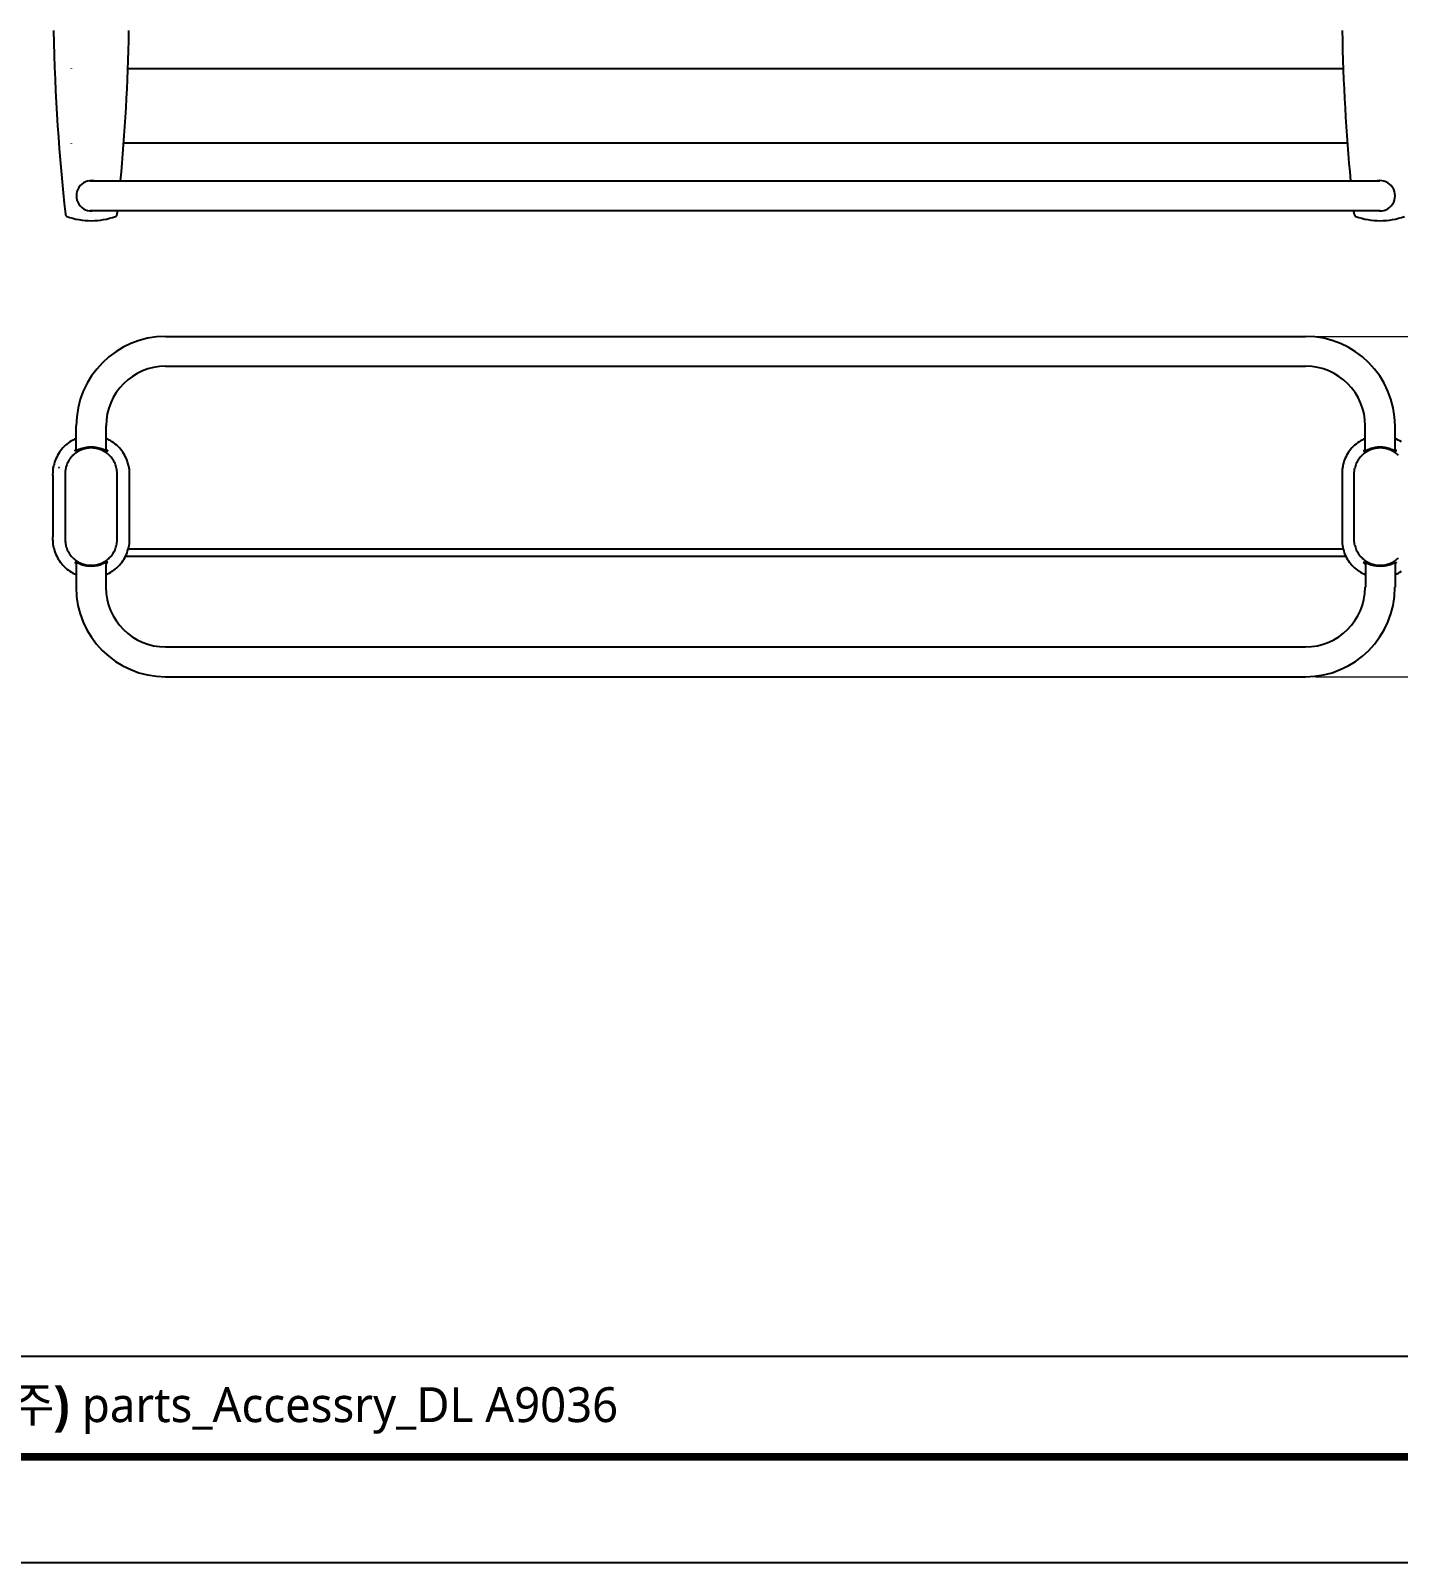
# Model space of a CAD drawing. Extents: x 0 to 1354, y 0 to 992.
# Drawn here: x 350 to 901, y 0 to 617 of the extents above; entities that cross this region are included whole.
import ezdxf

# ---------------------------------------------------------------- set-up
doc = ezdxf.new("R2010")
doc.units = 0
doc.header["$LTSCALE"] = 10
doc.header["$MEASUREMENT"] = 0
doc.header["$PDMODE"] = 3
doc.header["$PDSIZE"] = -10
doc.linetypes.add('HIDDEN', pattern=[0.375, 0.25, -0.125])
doc.layers.get('0').update_dxf_attribs({"linetype": 'CONTINUOUS'})
doc.layers.get('DEFPOINTS').update_dxf_attribs({"linetype": 'CONTINUOUS'})
doc.layers.add('BODY', color=7, linetype='CONTINUOUS')
for name, color, linetype, true_color in [('Make2D$보임$선', 7, 'CONTINUOUS', 0x000000), ('Make2D$보임$접선', 7, 'CONTINUOUS', 0x000000), ('Make2D$숨김$선', 254, 'CONTINUOUS', 0xbebebe)]:
    doc.layers.add(name, color=color, linetype=linetype, true_color=true_color)
doc.layers.add('치수', color=7, linetype='CONTINUOUS', lineweight=25)
doc.styles.add('Daelim Dimension', font='')
doc.styles.get('Daelim Dimension').set_extended_font_data('NanumGothic')
doc.dimstyles.new('DEFAULT', dxfattribs={"dimscale": 2, "dimtxt": 2, "dimasz": 2, "dimexe": 0, "dimexo": 2, "dimgap": 1, "dimtad": 1, "dimdec": 1, "dimzin": 9, "dimdsep": 46, "dimtxsty": 'Daelim Dimension', "dimcen": 0.5, "dimclrd": 252, "dimclre": 252, "dimclrt": 3, "dimadec": 1, "dimazin": 0, "dimtfac": 1, "dimtdec": 1, "dimtix": 1, "dimtmove": 0, "dimatfit": 3, "dimfxl": 1, "dimtolj": 1, "dimtzin": 1, "dimlwd": 9, "dimlwe": 9, "dimarcsym": 0})

# ---------------------------------------------------------------- blocks, each defined once
blk = doc.blocks.new('*D4')
at = {"layer": 'DEFPOINTS', "color": 0, "transparency": 16777216}
for p in [(863.36, 493.87), (863.3, 356.82), (964.55, 356.82)]:
    blk.add_point(p, dxfattribs=at)
at = {"layer": '치수', "color": 5, "lineweight": 9, "transparency": 16777216}
for p, q in [((867.36, 493.87), (964.55, 493.87)), ((964.55, 489.87), (964.55, 360.82)), ((867.3, 356.82), (964.55, 356.82))]:
    blk.add_line(p, q, dxfattribs=at)
at = {"layer": '치수', "color": 5, "transparency": 16777216}
for points in [[(963.88, 489.87), (965.22, 489.87), (964.55, 493.87)], [(963.88, 360.82), (965.22, 360.82), (964.55, 356.82)]]:
    blk.add_solid(points, dxfattribs=at)
at = {"layer": '치수', "color": 7, "transparency": 16777216, "insert": (951.65, 425.34), "char_height": 20, "attachment_point": 5, "rotation": 90, "style": 'Daelim Dimension'}
blk.add_mtext('\\A1;137', dxfattribs=at)

msp = doc.modelspace()

# ---------------------------------------------------------------- linework, layer by layer
at = {"color": 5}
msp.add_line((21.77, 83.13), (1112.08, 83.13), dxfattribs=at)
at = {"ltscale": 0.5}
msp.add_lwpolyline([(0, 0), (1354.08, 0), (1354.08, 992.16), (0, 992.16)], close=True, dxfattribs=at)
at = {"color": 5, "linetype": 'ByBlock', "lineweight": 200, "const_width": 3.12}
msp.add_lwpolyline([(21.77, 42.48), (1332.17, 42.48), (1332.17, 969.12), (21.77, 969.12)], close=True, dxfattribs=at)
at = {"layer": 'BODY', "color": 7, "ltscale": 0.7}
for centre, start, end in [((374.18, 550.58), 79.61114, 280.38886), ((893.3, 550.58), 259.61114, 100.38886)]:
    msp.add_arc(centre, 6.1, start, end, dxfattribs=at)
at = {"layer": 'BODY', "color": 7, "linetype": 'HIDDEN', "ltscale": 0.7}
msp.add_arc((374.15, 550.58), 6, 89.94912, 90.05089, dxfattribs=at)
at = {"layer": 'Make2D$보임$선', "color": 7}
for p, q in [((878.62, 601.77), (388.86, 601.77)), ((880.31, 571.77), (387.17, 571.77)), ((373.48, 556.58), (374.15, 556.58)), ((374, 556.58), (893.3, 556.58)), ((373.48, 544.58), (374.15, 544.58)), ((374, 544.58), (893.3, 544.58)), ((384.34, 542.59), (384.34, 542.59)), ((883.14, 542.59), (883.14, 542.59)), ((404.06, 493.87), (863.36, 493.87)), ((404.06, 481.87), (863.36, 481.87)), ((368.06, 447.91), (368.06, 457.87)), ((380.06, 447.85), (380.06, 457.87)), ((887.36, 447.85), (887.36, 457.87)), ((899.36, 447.91), (899.36, 457.87)), ((389.1, 441.77), (389.15, 441.51)), ((878.32, 441.77), (878.27, 441.51)), ((878.47, 408.26), (388.96, 408.26)), ((389.15, 409.18), (389.1, 408.92)), ((878.27, 409.18), (878.32, 408.92)), ((368, 402.8), (368, 392.82)), ((380, 402.81), (380, 392.82)), ((879.56, 405.26), (387.86, 405.26)), ((887.42, 402.81), (887.42, 392.82)), ((899.42, 402.8), (899.42, 392.82)), ((404, 368.82), (863.3, 368.82)), ((404, 356.82), (863.3, 356.82))]:
    msp.add_line(p, q, dxfattribs=at)
for centre, radius, start, end in [((374.15, 550.58), 6, 89.94912, 89.99985), ((893.3, 550.58), 6, 90, 90.34655), ((364.63, 543.21), 1, 186.12461, 217.94683), ((383.55, 543.21), 1, 322.05771, 353.88026), ((883.92, 543.21), 1, 186.11974, 217.94229), ((364.63, 543.21), 1, 238.45513, 249.79691), ((383.55, 543.21), 1, 290.20478, 322.05393), ((883.92, 543.21), 1, 217.94607, 249.79522), ((404.06, 457.87), 36, 90, 180), ((863.36, 457.87), 36, 0, 90), ((404.06, 457.87), 24, 90, 180), ((863.36, 457.87), 24, 0, 90), ((373.97, 438.58), 15.38, 123.42881, 134.60892), ((374, 438.52), 15.44, 112.62082, 123.40549), ((374.07, 438.52), 15.44, 56.61926, 67.17606), ((374.13, 438.61), 15.34, 45.40065, 56.61013), ((893.3, 438.61), 15.34, 123.38987, 134.59935), ((893.35, 438.52), 15.44, 112.82394, 123.38074), ((893.42, 438.52), 15.44, 56.59451, 67.37918), ((373.81, 438.74), 15.15, 145.92486, 157.21669), ((373.82, 438.74), 15.16, 134.61017, 145.92261), ((374.21, 438.7), 15.22, 34.12476, 45.39118), ((374.3, 438.76), 15.11, 22.79028, 34.11748), ((374.4, 438.81), 15, 11.39495, 22.78797), ((893.02, 438.81), 15, 157.21203, 168.60505), ((893.12, 438.76), 15.11, 145.88252, 157.20972), ((893.22, 438.7), 15.22, 134.60882, 145.87524), ((373.63, 411.87), 14.95, 191.35216, 202.78102), ((374.4, 411.88), 15, 337.21204, 348.60505), ((893.02, 411.88), 15, 191.39495, 202.78796), ((373.81, 411.94), 15.15, 202.78331, 214.07515), ((373.82, 411.95), 15.16, 214.07739, 225.38984), ((373.97, 412.1), 15.38, 225.39114, 236.57113), ((374.13, 412.07), 15.34, 303.38987, 314.59935), ((374.21, 411.99), 15.22, 314.60883, 325.87524), ((374.3, 411.92), 15.11, 325.88253, 337.20972), ((893.12, 411.92), 15.11, 202.79028, 214.11747), ((893.22, 411.99), 15.22, 214.12476, 225.39117), ((893.3, 412.07), 15.34, 225.40065, 236.61013), ((374, 412.16), 15.44, 236.59452, 247.12772), ((374.07, 412.16), 15.44, 292.57258, 303.38075), ((893.35, 412.16), 15.44, 236.61925, 247.42742), ((893.42, 412.16), 15.44, 292.87228, 303.40548), ((404, 392.82), 36, 180, 270), ((404, 392.82), 24, 180, 270), ((863.3, 392.82), 36, 270, 0), ((863.3, 392.82), 24, 270, 0)]:
    msp.add_arc(centre, radius, start, end, dxfattribs=at)
for points in [[(358.92, 617.1), (359.35, 590.67), (361.19, 566), (363.64, 543.1)], [(385.89, 556.58), (387.65, 575.6), (388.92, 595.78), (389.27, 617.1)], [(881.59, 556.58), (879.83, 575.6), (878.56, 595.78), (878.21, 617.1)], [(384.55, 543.1), (384.6, 543.6), (384.65, 544.09), (384.71, 544.58)], [(882.93, 543.1), (882.88, 543.6), (882.83, 544.09), (882.77, 544.58)]]:
    msp.add_open_spline(points, degree=3, dxfattribs=at)
for points, knots in [([(389.15, 441.51), (389.2, 441.27), (389.27, 440.81), (389.35, 440.1), (389.39, 439.33), (389.4, 438.71), (389.41, 438.26), (389.41, 437.44), (389.4, 432.98), (389.4, 426), (389.4, 418.54), (389.4, 414.41), (389.41, 412.81), (389.41, 412.28), (389.4, 412.03), (389.4, 411.77), (389.39, 411.44), (389.38, 411.06), (389.35, 410.65), (389.32, 410.28), (389.27, 409.93), (389.22, 409.56), (389.18, 409.31), (389.15, 409.18)], [3.247549, 3.247549, 3.247549, 3.247549, 3.98759, 4.642008, 5.386511, 6.298445, 6.491643, 6.732543, 8.768923, 19.871241, 27.682212, 31.146629, 32.242487, 32.494084, 32.746789, 32.998395, 33.266529, 33.725941, 34.134998, 34.497241, 34.849867, 35.198465, 35.610019, 35.610019, 35.610019, 35.610019]), ([(878.27, 441.51), (878.22, 441.27), (878.15, 440.81), (878.07, 440.1), (878.03, 439.33), (878.02, 438.71), (878.01, 438.26), (878.02, 437.44), (878.02, 432.98), (878.02, 426), (878.02, 418.54), (878.02, 414.41), (878.01, 412.81), (878.01, 412.28), (878.02, 412.03), (878.02, 411.77), (878.03, 411.44), (878.05, 411.06), (878.07, 410.65), (878.11, 410.28), (878.15, 409.93), (878.2, 409.56), (878.24, 409.31), (878.27, 409.18)], [3.247549, 3.247549, 3.247549, 3.247549, 3.98759, 4.642008, 5.386511, 6.298445, 6.491643, 6.732543, 8.768923, 19.871241, 27.682212, 31.146629, 32.242487, 32.494084, 32.746789, 32.998395, 33.266529, 33.725941, 34.134998, 34.497241, 34.849867, 35.198465, 35.610019, 35.610019, 35.610019, 35.610019]), ([(358.97, 408.92), (358.92, 409.16), (358.83, 409.64), (358.76, 410.23), (358.72, 410.72), (358.69, 411.25), (358.67, 411.79), (358.66, 412.44), (358.67, 412.97), (358.67, 414.36), (358.67, 416.18), (358.67, 420.09), (358.67, 423.01), (358.67, 425.44)], [2.982163, 2.982163, 2.982163, 2.982163, 3.723563, 4.430805, 4.756597, 5.199135, 6.021823, 6.391345, 7.138118, 7.613189, 10.566106, 12.609276, 19.323688, 19.323688, 19.323688, 19.323688])]:
    msp.add_open_spline(points, degree=3, knots=knots, dxfattribs=at)
at = {"layer": 'Make2D$보임$접선', "color": 7}
for centre, radius, start, end in [((373.78, 438.67), 10.21, 145.28728, 156.7603), ((373.89, 438.6), 10.34, 133.99564, 145.28728), ((373.95, 438.54), 10.42, 122.82803, 133.99564), ((374.01, 438.45), 10.53, 111.81496, 122.83224), ((374.2, 435.52), 13.77, 99.34018, 108.06018), ((374.03, 438.39), 10.59, 100.88509, 111.80884), ((374.01, 436.71), 12.56, 89.86325, 99.34018), ((374.04, 438.35), 10.63, 90.00353, 100.87872), ((374, 436.44), 12.84, 80.59554, 89.86325), ((374.04, 438.35), 10.63, 79.12158, 89.99688), ((374.04, 438.39), 10.59, 68.19141, 79.11496), ((373.94, 436.06), 13.22, 71.52469, 80.59554), ((374.06, 438.45), 10.53, 57.16819, 68.18483), ((374.11, 438.52), 10.44, 46.01466, 57.1615), ((374.18, 438.6), 10.33, 34.70972, 46.00719), ((374.27, 438.66), 10.23, 23.25273, 34.69979), ((893.16, 438.66), 10.23, 145.30021, 156.74727), ((893.24, 438.6), 10.33, 133.99281, 145.29028), ((893.31, 438.52), 10.44, 122.8385, 133.98534), ((893.36, 438.45), 10.53, 111.81517, 122.83181), ((893.48, 436.06), 13.22, 99.40446, 108.47531), ((893.38, 438.39), 10.59, 100.88504, 111.80859), ((893.42, 436.44), 12.84, 90.13675, 99.40446), ((893.39, 438.35), 10.63, 90.00312, 100.87842), ((893.42, 436.71), 12.56, 80.65982, 90.13675), ((893.39, 438.35), 10.63, 79.12128, 89.99647), ((893.39, 438.39), 10.59, 68.19116, 79.11491), ((893.22, 435.52), 13.77, 71.93982, 80.65982), ((893.41, 438.45), 10.53, 57.16776, 68.18504), ((893.47, 438.54), 10.42, 46.00436, 57.17197), ((373.72, 438.7), 10.14, 156.7603, 168.33019), ((374.37, 438.7), 10.12, 11.65621, 23.25273), ((893.05, 438.7), 10.12, 156.74727, 168.34379), ((373.7, 411.98), 10.12, 191.65689, 203.2529), ((373.81, 412.03), 10.23, 203.2529, 214.6997), ((374.29, 412.02), 10.21, 325.28804, 336.75964), ((374.35, 411.99), 10.14, 336.75964, 348.33172), ((893.07, 411.99), 10.14, 191.66828, 203.24036), ((893.14, 412.02), 10.21, 203.24036, 214.71196), ((373.89, 412.09), 10.33, 214.70969, 226.00721), ((373.96, 412.16), 10.44, 226.01466, 237.16147), ((374.01, 412.24), 10.53, 237.16818, 248.18481), ((374.2, 415.16), 13.77, 251.94014, 260.65973), ((374.03, 412.3), 10.59, 248.19138, 259.11497), ((374.01, 413.97), 12.56, 260.65973, 270.13743), ((374.04, 412.33), 10.62, 259.11826, 280.88203), ((374, 414.25), 12.84, 270.13743, 279.40438), ((374.04, 412.3), 10.59, 280.8851, 291.8088), ((373.94, 414.62), 13.22, 279.40438, 288.47563), ((374.06, 412.24), 10.53, 291.81483, 302.83234), ((374.11, 412.16), 10.44, 302.83848, 313.98517), ((374.18, 412.09), 10.34, 313.99487, 325.28804), ((893.24, 412.09), 10.34, 214.71196, 226.00513), ((893.31, 412.16), 10.44, 226.01483, 237.16152), ((893.36, 412.24), 10.53, 237.16766, 248.18517), ((893.48, 414.62), 13.22, 251.52437, 260.59562), ((893.38, 412.3), 10.59, 248.1912, 259.1149), ((893.42, 414.25), 12.84, 260.59562, 269.86257), ((893.39, 412.33), 10.62, 259.11797, 280.88174), ((893.42, 413.97), 12.56, 269.86257, 279.34027), ((893.39, 412.3), 10.59, 280.88503, 291.80862), ((893.22, 415.16), 13.77, 279.34027, 288.05986), ((893.41, 412.24), 10.53, 291.81519, 302.83182), ((893.46, 412.16), 10.44, 302.83853, 313.98534)]:
    msp.add_arc(centre, radius, start, end, dxfattribs=at)
for points, knots in [([(367.92, 447.86), (367.79, 447.82), (367.63, 447.78), (367.54, 447.83), (367.56, 447.95), (367.66, 448.08), (367.72, 448.16)], [17.927408, 17.927408, 17.927408, 17.927408, 19.095861, 19.876184, 20.725143, 21.578796, 21.578796, 21.578796, 21.578796]), ([(367.72, 448.16), (367.8, 448.24), (367.91, 448.35), (368.04, 448.47), (368.06, 448.49)], [21.578796, 21.578796, 21.578796, 21.578796, 22.547324, 22.700289, 22.700289, 22.700289, 22.700289]), ([(369.93, 448.61), (369.49, 448.47), (368.89, 448.24), (368.27, 447.99), (368.02, 447.9), (367.92, 447.86)], [14.37731, 14.37731, 14.37731, 14.37731, 16.1165, 17.005796, 17.927408, 17.927408, 17.927408, 17.927408]), ([(380.12, 447.82), (380.01, 447.87), (379.75, 447.98), (379.27, 448.18), (378.81, 448.36), (378.43, 448.5), (378.23, 448.57), (378.13, 448.6)], [2.79025, 2.79025, 2.79025, 2.79025, 3.611342, 4.446158, 5.261661, 5.674939, 6.034494, 6.034494, 6.034494, 6.034494]), ([(380.7, 447.74), (380.7, 447.69), (380.65, 447.66), (380.46, 447.69), (380.28, 447.76), (380.12, 447.82)], [0.06799, 0.06799, 0.06799, 0.06799, 1.189425, 1.663023, 2.79025, 2.79025, 2.79025, 2.79025]), ([(380.38, 448.2), (380.48, 448.1), (380.64, 447.91), (380.7, 447.78), (380.7, 447.74)], [38.36448, 38.36448, 38.36448, 38.36448, 39.392416, 40.424928, 40.424928, 40.424928, 40.424928]), ([(887.04, 448.2), (886.94, 448.1), (886.78, 447.91), (886.72, 447.78), (886.72, 447.74)], [38.36448, 38.36448, 38.36448, 38.36448, 39.392416, 40.424928, 40.424928, 40.424928, 40.424928]), ([(886.72, 447.74), (886.72, 447.69), (886.77, 447.66), (886.96, 447.69), (887.14, 447.76), (887.3, 447.82)], [0.06799, 0.06799, 0.06799, 0.06799, 1.189425, 1.663023, 2.79025, 2.79025, 2.79025, 2.79025]), ([(887.3, 447.82), (887.41, 447.87), (887.67, 447.98), (888.15, 448.18), (888.61, 448.36), (889, 448.5), (889.2, 448.57), (889.29, 448.6)], [2.79025, 2.79025, 2.79025, 2.79025, 3.611342, 4.446158, 5.261661, 5.674939, 6.034494, 6.034494, 6.034494, 6.034494]), ([(897.49, 448.61), (897.93, 448.47), (898.53, 448.24), (899.15, 447.99), (899.4, 447.9), (899.5, 447.86)], [14.37731, 14.37731, 14.37731, 14.37731, 16.1165, 17.005796, 17.927408, 17.927408, 17.927408, 17.927408]), ([(899.7, 448.16), (899.63, 448.24), (899.52, 448.35), (899.38, 448.47), (899.36, 448.49)], [21.578796, 21.578796, 21.578796, 21.578796, 22.547324, 22.700289, 22.700289, 22.700289, 22.700289]), ([(899.5, 447.86), (899.63, 447.82), (899.8, 447.78), (899.89, 447.83), (899.86, 447.95), (899.76, 448.08), (899.7, 448.16)], [17.927408, 17.927408, 17.927408, 17.927408, 19.095861, 19.876184, 20.725143, 21.578796, 21.578796, 21.578796, 21.578796]), ([(363.79, 440.75), (363.76, 440.58), (363.7, 440.25), (363.63, 439.73), (363.59, 439.2), (363.58, 438.79), (363.58, 438.53), (363.58, 438.37), (363.58, 437.78), (363.59, 436.45), (363.59, 432.17), (363.59, 428.37), (363.59, 425.34)], [43.858231, 43.858231, 43.858231, 43.858231, 44.378556, 44.87366, 45.430497, 45.96535, 46.081101, 46.210967, 46.446512, 47.859197, 50.206585, 59.277852, 59.277852, 59.277852, 59.277852]), ([(384.49, 425.34), (384.49, 427.54), (384.49, 431.77), (384.49, 436.2), (384.49, 438.8), (384.46, 439.7), (384.35, 440.41), (384.28, 440.75)], [0, 0, 0, 0, 6.587324, 12.695284, 13.275051, 14.387792, 15.419566, 15.419566, 15.419566, 15.419566]), ([(882.94, 425.34), (882.94, 427.54), (882.94, 431.77), (882.93, 436.2), (882.93, 438.8), (882.96, 439.7), (883.07, 440.41), (883.14, 440.75)], [0, 0, 0, 0, 6.587324, 12.695284, 13.275051, 14.387792, 15.419566, 15.419566, 15.419566, 15.419566]), ([(363.59, 425.34), (363.59, 422.33), (363.59, 418.05), (363.59, 413.69), (363.58, 412.31), (363.58, 412.15), (363.58, 411.9), (363.59, 411.5), (363.63, 411.01), (363.69, 410.48), (363.75, 410.14), (363.79, 409.94)], [0, 0, 0, 0, 9.042006, 12.835912, 13.080206, 13.187474, 13.311247, 13.822751, 14.402671, 14.785124, 15.419667, 15.419667, 15.419667, 15.419667]), ([(384.28, 409.94), (384.31, 410.1), (384.37, 410.44), (384.44, 410.95), (384.48, 411.5), (384.49, 412.04), (384.49, 412.65), (384.49, 417.07), (384.49, 421.32), (384.49, 425.34)], [43.858339, 43.858339, 43.858339, 43.858339, 44.367498, 44.89587, 45.394323, 46.011544, 46.525984, 47.221583, 59.277732, 59.277732, 59.277732, 59.277732]), ([(883.14, 409.94), (883.11, 410.1), (883.05, 410.44), (882.98, 410.95), (882.94, 411.5), (882.93, 412.04), (882.93, 412.65), (882.94, 417.07), (882.94, 421.32), (882.94, 425.34)], [43.858339, 43.858339, 43.858339, 43.858339, 44.367498, 44.89587, 45.394323, 46.011544, 46.525984, 47.221583, 59.277732, 59.277732, 59.277732, 59.277732]), ([(367.92, 402.82), (367.79, 402.87), (367.63, 402.9), (367.54, 402.85), (367.56, 402.73), (367.66, 402.6), (367.72, 402.53)], [17.927275, 17.927275, 17.927275, 17.927275, 19.095862, 19.876185, 20.725145, 21.578937, 21.578937, 21.578937, 21.578937]), ([(369.93, 402.07), (369.49, 402.22), (368.89, 402.44), (368.27, 402.7), (368.02, 402.79), (367.92, 402.82)], [14.377317, 14.377317, 14.377317, 14.377317, 16.116505, 17.005799, 17.927275, 17.927275, 17.927275, 17.927275]), ([(380.12, 402.87), (380.01, 402.82), (379.75, 402.71), (379.27, 402.51), (378.81, 402.33), (378.43, 402.18), (378.23, 402.12), (378.13, 402.09)], [2.790145, 2.790145, 2.790145, 2.790145, 3.611342, 4.446152, 5.261646, 5.674927, 6.0345, 6.0345, 6.0345, 6.0345]), ([(380, 402.14), (380.02, 402.16), (380.16, 402.28), (380.29, 402.39), (380.38, 402.48)], [37.337495, 37.337495, 37.337495, 37.337495, 37.462225, 38.364592, 38.364592, 38.364592, 38.364592]), ([(380.7, 402.95), (380.7, 402.99), (380.65, 403.03), (380.46, 402.99), (380.28, 402.93), (380.12, 402.87)], [0.06799, 0.06799, 0.06799, 0.06799, 1.189423, 1.663021, 2.790145, 2.790145, 2.790145, 2.790145]), ([(380.38, 402.48), (380.48, 402.59), (380.64, 402.78), (380.7, 402.91), (380.7, 402.95)], [38.364592, 38.364592, 38.364592, 38.364592, 39.392415, 40.424927, 40.424927, 40.424927, 40.424927]), ([(886.72, 402.95), (886.72, 402.99), (886.77, 403.03), (886.96, 402.99), (887.14, 402.93), (887.3, 402.87)], [0.06799, 0.06799, 0.06799, 0.06799, 1.189423, 1.663021, 2.790145, 2.790145, 2.790145, 2.790145]), ([(887.04, 402.48), (886.94, 402.59), (886.78, 402.78), (886.72, 402.91), (886.72, 402.95)], [38.364592, 38.364592, 38.364592, 38.364592, 39.392415, 40.424927, 40.424927, 40.424927, 40.424927]), ([(887.42, 402.14), (887.41, 402.16), (887.26, 402.28), (887.14, 402.39), (887.04, 402.48)], [37.337495, 37.337495, 37.337495, 37.337495, 37.462225, 38.364592, 38.364592, 38.364592, 38.364592]), ([(887.3, 402.87), (887.41, 402.82), (887.67, 402.71), (888.15, 402.51), (888.61, 402.33), (889, 402.18), (889.2, 402.12), (889.29, 402.09)], [2.790145, 2.790145, 2.790145, 2.790145, 3.611342, 4.446152, 5.261646, 5.674927, 6.0345, 6.0345, 6.0345, 6.0345]), ([(897.49, 402.07), (897.93, 402.22), (898.53, 402.44), (899.15, 402.7), (899.4, 402.79), (899.5, 402.82)], [14.377317, 14.377317, 14.377317, 14.377317, 16.116505, 17.005799, 17.927275, 17.927275, 17.927275, 17.927275]), ([(899.5, 402.82), (899.63, 402.87), (899.8, 402.9), (899.89, 402.85), (899.86, 402.73), (899.76, 402.6), (899.7, 402.53)], [17.927275, 17.927275, 17.927275, 17.927275, 19.095862, 19.876185, 20.725145, 21.578937, 21.578937, 21.578937, 21.578937])]:
    msp.add_open_spline(points, degree=3, knots=knots, dxfattribs=at)
for points in [[(380.06, 448.49), (380.18, 448.39), (380.29, 448.29), (380.38, 448.2)], [(887.36, 448.49), (887.24, 448.39), (887.13, 448.29), (887.04, 448.2)], [(367.72, 402.53), (367.79, 402.45), (367.89, 402.35), (368, 402.25)], [(899.7, 402.53), (899.63, 402.45), (899.54, 402.35), (899.42, 402.25)]]:
    msp.add_open_spline(points, degree=3, dxfattribs=at)
at = {"layer": 'Make2D$숨김$선', "color": 7}
for p, q in [((366.11, 601.77), (366.11, 601.87)), ((366.11, 571.67), (366.11, 571.77)), ((384.55, 543.1), (384.55, 543.1)), ((882.93, 543.1), (882.93, 543.1))]:
    msp.add_line(p, q, dxfattribs=at)
for centre, radius, start, end in [((364.63, 543.21), 1, 217.99952, 238.45513), ((374.09, 568.92), 28.4, 249.79842, 290.20434), ((893.39, 568.92), 28.4, 249.79566, 290.20158), ((373.63, 438.82), 14.95, 157.21899, 168.64784), ((375.77, 438.37), 14.94, 168.77927, 170.66414)]:
    msp.add_arc(centre, radius, start, end, dxfattribs=at)
msp.add_open_spline([(358.67, 425.44), (358.67, 428.37), (358.67, 432.11), (358.67, 436.18), (358.67, 437.36), (358.67, 437.95), (358.66, 438.32), (358.67, 438.8), (358.68, 439.2), (358.7, 439.63), (358.72, 440.01), (358.78, 440.72), (358.87, 441.3), (358.97, 441.76)], degree=3, knots=[0.098624, 0.098624, 0.098624, 0.098624, 8.890653, 11.315575, 12.299132, 12.429296, 13.095771, 13.406405, 13.884179, 14.279413, 14.686592, 15.028565, 16.440171, 16.440171, 16.440171, 16.440171], dxfattribs=at)

# ---------------------------------------------------------------- texts
at = {"color": 2, "insert": (264.87, 70.56), "char_height": 14.0538, "width": 622.1015, "attachment_point": 1, "style": 'Daelim Dimension'}
msp.add_mtext('{\\fPretendard Variable SemiBold|b0|i0|c129|p2;대림바스(주)} parts_Accessry_DL A9036                    ', dxfattribs=at)

# ---------------------------------------------------------------- dimensions: what is measured, and where the dimension line sits
at = {"layer": '치수', "color": 5}
dim = msp.add_linear_dim(base=(964.55, 356.8204), p1=(863.361, 493.8652), p2=(863.2985, 356.8204), angle=90, dimstyle='DEFAULT', override={"dimtxt": 10, "dimclrd": 5, "dimclre": 5, "dimclrt": 7}, dxfattribs=at)
dim.commit()
dim.dimension.update_dxf_attribs({"geometry": '*D4', "text_midpoint": (964.55, 425.3428), "dimtype": 160})

doc.saveas('drawing.dxf')
